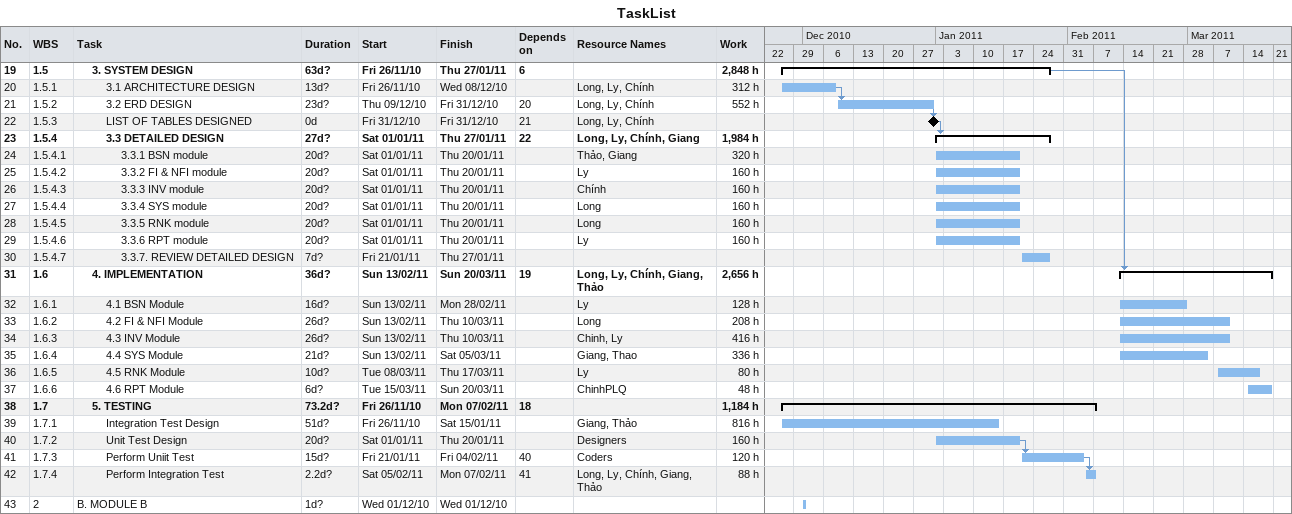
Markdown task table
TaskList

| ID | WBS | Task | Duration | Start | Finish | Predecessors | Resources | Work (h) |
|---|---|---|---|---|---|---|---|---|
| 19 | 1.5 | **3. SYSTEM DESIGN** | 63d? | 2010-11-26 | 2011-01-27 | 6 |  | 2848 |
| 20 | 1.5.1 | 3.1 ARCHITECTURE DESIGN | 13d? | 2010-11-26 | 2010-12-08 |  | Long, Ly, Chính | 312 |
| 21 | 1.5.2 | 3.2 ERD DESIGN | 23d? | 2010-12-09 | 2010-12-31 | 20 | Long, Ly, Chính | 552 |
| 22 | 1.5.3 | LIST OF TABLES DESIGNED | 0d | 2010-12-31 | 2010-12-31 | 21 | Long, Ly, Chính |  |
| 23 | 1.5.4 | **3.3 DETAILED DESIGN** | 27d? | 2011-01-01 | 2011-01-27 | 22 | Long, Ly, Chính, Giang | 1984 |
| 24 | 1.5.4.1 | 3.3.1 BSN module | 20d? | 2011-01-01 | 2011-01-20 |  | Thảo, Giang | 320 |
| 25 | 1.5.4.2 | 3.3.2 FI & NFI module | 20d? | 2011-01-01 | 2011-01-20 |  | Ly | 160 |
| 26 | 1.5.4.3 | 3.3.3 INV module | 20d? | 2011-01-01 | 2011-01-20 |  | Chính | 160 |
| 27 | 1.5.4.4 | 3.3.4 SYS module | 20d? | 2011-01-01 | 2011-01-20 |  | Long | 160 |
| 28 | 1.5.4.5 | 3.3.5 RNK module | 20d? | 2011-01-01 | 2011-01-20 |  | Long | 160 |
| 29 | 1.5.4.6 | 3.3.6 RPT module | 20d? | 2011-01-01 | 2011-01-20 |  | Ly | 160 |
| 30 | 1.5.4.7 | 3.3.7. REVIEW DETAILED DESIGN | 7d? | 2011-01-21 | 2011-01-27 |  |  |  |
| 31 | 1.6 | **4. IMPLEMENTATION** | 36d? | 2011-02-13 | 2011-03-20 | 19 | Long, Ly, Chính, Giang, Thảo | 2656 |
| 32 | 1.6.1 | 4.1 BSN Module | 16d? | 2011-02-13 | 2011-02-28 |  | Ly | 128 |
| 33 | 1.6.2 | 4.2 FI & NFI Module | 26d? | 2011-02-13 | 2011-03-10 |  | Long | 208 |
| 34 | 1.6.3 | 4.3 INV Module | 26d? | 2011-02-13 | 2011-03-10 |  | Chinh, Ly | 416 |
| 35 | 1.6.4 | 4.4 SYS Module | 21d? | 2011-02-13 | 2011-03-05 |  | Giang, Thao | 336 |
| 36 | 1.6.5 | 4.5 RNK Module | 10d? | 2011-03-08 | 2011-03-17 |  | Ly | 80 |
| 37 | 1.6.6 | 4.6 RPT Module | 6d? | 2011-03-15 | 2011-03-20 |  | ChinhPLQ | 48 |
| 38 | 1.7 | **5. TESTING** | 73.2d? | 2010-11-26 | 2011-02-07 | 18 |  | 1184 |
| 39 | 1.7.1 | Integration Test Design | 51d? | 2010-11-26 | 2011-01-15 |  | Giang, Thảo | 816 |
| 40 | 1.7.2 | Unit Test Design | 20d? | 2011-01-01 | 2011-01-20 |  | Designers | 160 |
| 41 | 1.7.3 | Perform Uniit Test | 15d? | 2011-01-21 | 2011-02-04 | 40 | Coders | 120 |
| 42 | 1.7.4 | Perform Integration Test | 2.2d? | 2011-02-05 | 2011-02-07 | 41 | Long, Ly, Chính, Giang, Thảo | 88 |
| 43 | 2 | B. MODULE B | 1d? | 2010-12-01 | 2010-12-01 |  |  |  |
